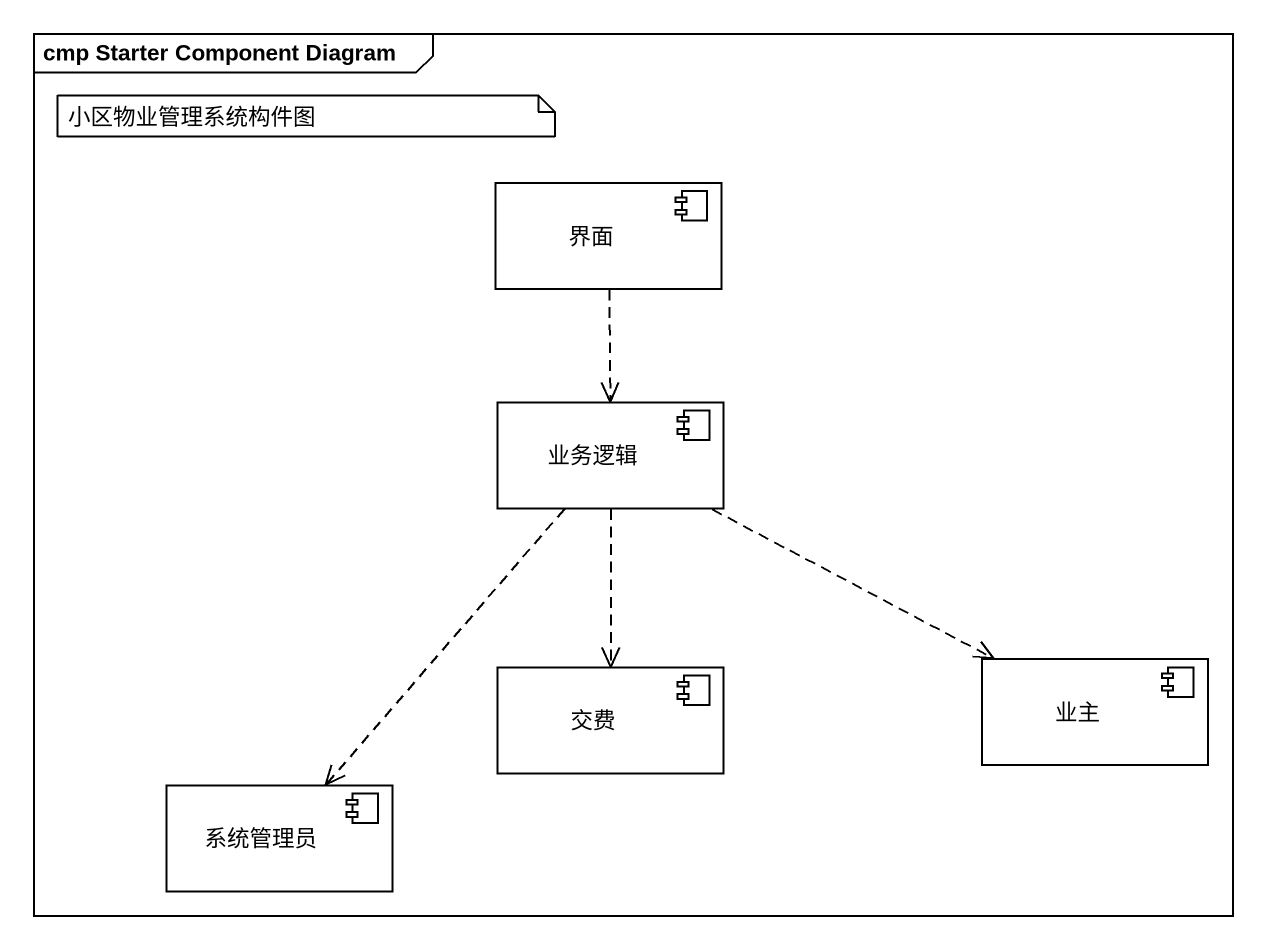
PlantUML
@startuml
mainframe cmp Starter Component Diagram
component 界面
component 业务逻辑
component 交费
component 业主
component 系统管理员
界面 ..> 业务逻辑
业务逻辑 ..> 交费
业务逻辑 .right.> 业主
业务逻辑 ..> 系统管理员
note as N1
  小区物业管理系统构件图
end note
@enduml
